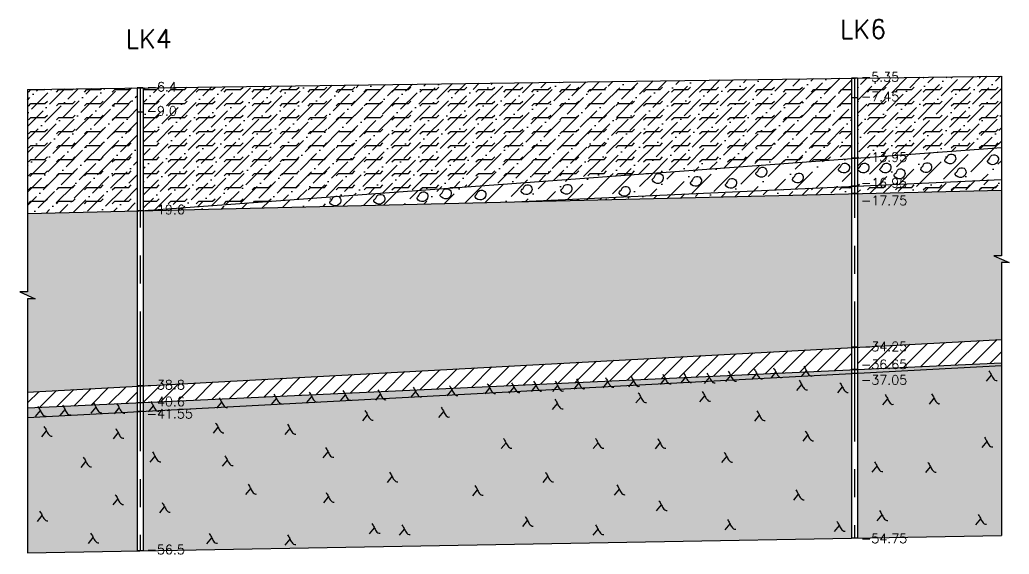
# Model space of a CAD drawing. Header units: millimetres. Extents: x 501029 to 503193, y 1805862 to 1807132.
# Drawn here: x 502872.4 to 502978.6, y 1806427.9 to 1806485.3 of the extents above; entities that cross this region are included whole.
import ezdxf

# ---------------------------------------------------------------- set-up
doc = ezdxf.new("R2010")
doc.units = ezdxf.units.MM
doc.header["$LTSCALE"] = 12
doc.header["$MEASUREMENT"] = 0
doc.linetypes.add('CENTER', pattern=[2, 1.25, -0.25, 0.25, -0.25])
for name, color, linetype in [('A1TITLE', 7, 'CONTINUOUS'), ('BOREHOLE', 7, 'CONTINUOUS'), ('HATCH', 8, 'CONTINUOUS'), ('TEXT', 4, 'CONTINUOUS')]:
    doc.layers.add(name, color=color, linetype=linetype)
doc.styles.get("Standard").update_dxf_attribs({"font": 'romans.shx'})
pattern_1 = [(0, (-301.3997, -69.706), (0, 1.5), [1.5, -1.5]), (45, (-299.8997, -69.706), (1e-16, 1.4999999975), [0.375, -1.371320346, 0.375, -2.121320346])]
pattern_2 = [(45, (-301.3997, -69.706), (0.5303300859, 1.94454364826), [2.5, -0.5, 0, -0.5])]

# ---------------------------------------------------------------- blocks, each defined once
blk = doc.blocks.new('A$C0F9D74F7')
at = {"layer": 'TEXT', "color": 8, "linetype": 'Continuous', "elevation": 5.55, "flags": 128}
blk.add_lwpolyline([(0, 0), (0.52, 0.64)], dxfattribs=at)
at = {"layer": 'TEXT', "color": 8, "linetype": 'Continuous'}
blk.add_open_spline([(0.24, 1.1, 5.55), (0.33, 0.97, 5.55), (0.5, 0.71, 5.55), (0.65, 0.29, 5.55), (0.97, 0.01, 5.55), (1.13, 0.06, 5.55)], degree=3, knots=[0, 0, 0, 0, 0.451823, 0.917101, 1.410444, 1.410444, 1.410444, 1.410444], dxfattribs=at)

msp = doc.modelspace()

# ---------------------------------------------------------------- hatches: boundary and pattern name
at = {"layer": 'HATCH', "linetype": 'Continuous'}
h = msp.add_hatch(dxfattribs=at)
h.set_pattern_fill('FLEX', color=8, scale=6, style=0)
h.set_pattern_definition(pattern_1)
h.paths.add_polyline_path([(502961.64, 1806470.4), (502961.64, 1806479.02), (502885.66, 1806477.97), (502885.66, 1806464.79)])
h.paths.add_polyline_path([(502977.72, 1806471.58), (502977.72, 1806479.24), (502962.29, 1806479.02), (502962.29, 1806470.44)])
h.paths.add_polyline_path([(502885.01, 1806464.76), (502885.01, 1806477.97), (502873.23, 1806477.8), (502873.23, 1806464.48)])
h = msp.add_hatch(dxfattribs=at)
h.set_pattern_fill('ANSI36', color=8, scale=8, style=0)
h.set_pattern_definition(pattern_2)
h.paths.add_polyline_path([(502885.66, 1806477.97), (502885.66, 1806464.79), (502961.64, 1806470.4), (502961.64, 1806479.02)])
h.paths.add_polyline_path([(502885.01, 1806477.97), (502873.23, 1806477.8), (502873.23, 1806464.48), (502885.01, 1806464.76)])
h.paths.add_polyline_path([(502977.72, 1806471.58), (502977.72, 1806479.24), (502962.29, 1806479.02), (502962.29, 1806470.44)])
at = {"layer": 'HATCH', "linetype": 'Continuous', "ltscale": 0.5}
h = msp.add_hatch(dxfattribs=at)
h.set_pattern_fill('ANSI36,_I', color=8, scale=12, style=2)
h.set_pattern_definition([(45, (-301.3997, -69.706), (0.7954951288, 2.9168154724), [3.75, -0.75, 0, -0.75])])
h.paths.add_polyline_path([(502885.66, 1806464.79), (502885.66, 1806464.78), (502925.48, 1806465.74), (502961.64, 1806467.41), (502961.64, 1806470.4)])
h.paths.add_polyline_path([(502977.72, 1806468.15), (502977.72, 1806471.58), (502962.29, 1806470.44), (502962.29, 1806467.44)])
at = {"layer": 'HATCH', "linetype": 'Continuous'}
h = msp.add_hatch(dxfattribs=at)
h.set_pattern_fill('ANSI36', color=8, scale=8, style=0)
h.set_pattern_definition(pattern_2)
h.paths.add_polyline_path([(502977.72, 1806467), (502977.72, 1806468.15), (502962.29, 1806467.44), (502962.29, 1806466.63)])
h.paths.add_polyline_path([(502925.48, 1806465.74), (502961.64, 1806466.61), (502961.64, 1806467.41)])
h = msp.add_hatch(dxfattribs=at)
h.set_pattern_fill('FLEX', color=8, scale=6, style=0)
h.set_pattern_definition(pattern_1)
h.paths.add_polyline_path([(502977.72, 1806467), (502977.72, 1806468.15), (502962.29, 1806467.44), (502962.29, 1806466.63)])
h.paths.add_polyline_path([(502961.64, 1806466.61), (502961.64, 1806467.41), (502925.48, 1806465.74)])
h = msp.add_hatch(dxfattribs=at)
h.set_pattern_fill('DOTS,_I', color=8, scale=8, style=2)
h.set_pattern_definition([(0, (-301.3997, -69.70596), (0.25, 0.5), [0, -0.5])])
h.paths.add_polyline_path([(502885.01, 1806464.76), (502873.23, 1806464.48), (502873.23, 1806456.07), (502872.41, 1806456.07), (502874.07, 1806455.33), (502873.23, 1806455.33), (502873.23, 1806445.32), (502885.01, 1806445.95)])
h.paths.add_polyline_path([(502961.64, 1806450.1), (502961.64, 1806466.61), (502885.66, 1806464.78), (502885.66, 1806445.99)])
h.paths.add_polyline_path([(502977.72, 1806450.97), (502977.72, 1806459.21), (502978.55, 1806459.21), (502976.89, 1806459.95), (502977.72, 1806459.95), (502977.72, 1806467), (502962.29, 1806466.63), (502962.29, 1806450.14)])
h.paths.add_polyline_path([(502885.95, 1806464.15), (502890.69, 1806464.15), (502890.69, 1806465.65), (502885.95, 1806465.65)], flags=24)
h.paths.add_polyline_path([(502885.95, 1806445.35), (502890.69, 1806445.35), (502890.69, 1806446.85), (502885.95, 1806446.85)], flags=9)
h.paths.add_polyline_path([(502962.58, 1806449.46), (502968.27, 1806449.46), (502968.27, 1806450.96), (502962.58, 1806450.96)], flags=9)
h.paths.add_polyline_path([(502962.58, 1806465.13), (502968.27, 1806465.13), (502968.27, 1806466.63), (502962.58, 1806466.63)], flags=24)
h = msp.add_hatch(dxfattribs=at)
h.set_pattern_fill('ANSI31,_I', color=8, scale=10, style=2)
h.set_pattern_definition([(45, (-301.3997, -69.706), (-0.8838834765, 0.8838834765), [])])
h.paths.add_polyline_path([(502885.66, 1806445.99), (502885.66, 1806444.19), (502961.64, 1806447.71), (502961.64, 1806450.1)])
h.paths.add_polyline_path([(502977.72, 1806448.45), (502977.72, 1806450.97), (502962.29, 1806450.14), (502962.29, 1806447.74)])
h.paths.add_polyline_path([(502873.23, 1806445.32), (502873.23, 1806443.61), (502885.01, 1806444.16), (502885.01, 1806445.95)])
h = msp.add_hatch(dxfattribs=at)
h.set_pattern_fill('CROSS', color=8, scale=4, style=0)
h.set_pattern_definition([(0, (-301.3997, -69.706), (1, 1), [0.5, -1.5]), (90, (-301.1497, -69.956), (-1, 1), [0.5, -1.5])])
h.paths.add_polyline_path([(502873.23, 1806443.61), (502873.23, 1806442.57), (502885.01, 1806443.2), (502885.01, 1806444.16)])
h.paths.add_polyline_path([(502885.66, 1806444.19), (502885.66, 1806443.24), (502961.64, 1806447.3), (502961.64, 1806447.71)])
h.paths.add_polyline_path([(502962.29, 1806447.74), (502962.29, 1806447.34), (502977.72, 1806448.16), (502977.72, 1806448.45)])
h = msp.add_hatch(dxfattribs=at)
h.set_pattern_fill('CROSS', color=8, scale=4, style=0)
h.set_pattern_definition([(0, (-409.792, -69.706), (1, 1), [0.5, -1.5]), (90, (-409.542, -69.956), (-1, 1), [0.5, -1.5])])
h.paths.add_polyline_path([(502885.66, 1806443.24), (502885.66, 1806428.28), (502961.64, 1806429.62), (502961.64, 1806447.3)])
h.paths.add_polyline_path([(502962.29, 1806429.63), (502977.72, 1806429.9), (502977.72, 1806448.16), (502962.29, 1806447.34)])
h.paths.add_polyline_path([(502885.01, 1806443.2), (502873.23, 1806442.57), (502873.23, 1806428.06), (502885.01, 1806428.26)])

# ---------------------------------------------------------------- linework, layer by layer
at = {"layer": 'A1TITLE', "linetype": 'Continuous'}
for p, q in [((502962.29, 1806479.02), (502961.64, 1806479.02)), ((502885.66, 1806477.97), (502885.01, 1806477.97)), ((502962.29, 1806476.92), (502961.64, 1806476.92)), ((502885.66, 1806475.37), (502885.01, 1806475.37)), ((502962.29, 1806466.62), (502961.64, 1806466.62)), ((502885.66, 1806464.77), (502885.01, 1806464.77)), ((502962.29, 1806450.12), (502961.64, 1806450.12)), ((502962.29, 1806447.72), (502961.64, 1806447.72)), ((502962.29, 1806447.32), (502961.64, 1806447.32)), ((502885.66, 1806445.97), (502885.01, 1806445.97)), ((502885.66, 1806444.17), (502885.01, 1806444.17)), ((502885.66, 1806443.22), (502885.01, 1806443.22)), ((502962.29, 1806429.62), (502961.64, 1806429.62)), ((502885.66, 1806428.27), (502885.01, 1806428.27))]:
    msp.add_line(p, q, dxfattribs=at)
at = {"layer": 'BOREHOLE', "linetype": 'Continuous'}
for p, q in [((502961.64, 1806479.02), (502961.64, 1806429.62)), ((502962.29, 1806479.02), (502962.29, 1806429.62)), ((502885.01, 1806477.97), (502885.01, 1806428.27)), ((502885.66, 1806477.97), (502885.66, 1806428.27))]:
    msp.add_line(p, q, dxfattribs=at)
at = {"layer": 'BOREHOLE', "color": 8, "linetype": 'CENTER'}
for p, q in [((502961.96, 1806479.02), (502961.96, 1806429.62)), ((502885.33, 1806477.97), (502885.33, 1806428.27))]:
    msp.add_line(p, q, dxfattribs=at)
at = {"layer": 'BOREHOLE', "linetype": 'Continuous', "flags": 128}
for points in [[(502873.23, 1806477.8), (502977.72, 1806479.24)], [(502885.33, 1806464.77), (502977.72, 1806471.58)], [(502925.48, 1806465.74), (502977.72, 1806468.15)], [(502873.23, 1806464.48), (502977.72, 1806467)], [(502873.23, 1806445.32), (502977.72, 1806450.97)], [(502873.23, 1806443.61), (502977.72, 1806448.45)], [(502873.23, 1806442.57), (502977.72, 1806448.16)], [(502873.23, 1806428.06), (502977.72, 1806429.9)]]:
    msp.add_lwpolyline(points, dxfattribs=at)
at = {"layer": 'BOREHOLE', "color": 4, "linetype": 'Continuous', "flags": 128}
for points in [[(502977.72, 1806479.24), (502977.72, 1806459.95), (502976.89, 1806459.95), (502978.55, 1806459.21), (502977.72, 1806459.21), (502977.72, 1806429.9)], [(502873.23, 1806477.8), (502873.23, 1806456.07), (502872.41, 1806456.07), (502874.07, 1806455.33), (502873.23, 1806455.33), (502873.23, 1806428.06)]]:
    msp.add_lwpolyline(points, dxfattribs=at)
at = {"layer": 'HATCH', "linetype": 'Continuous'}
for p, q in [((502962.29, 1806470.42), (502961.64, 1806470.42)), ((502962.29, 1806467.42), (502961.64, 1806467.42))]:
    msp.add_line(p, q, dxfattribs=at)
at = {"layer": 'HATCH', "color": 8, "linetype": 'Continuous'}
for points in [[(502971.64, 1806470.15), (502971.76, 1806469.92), (502972.37, 1806469.62), (502972.94, 1806470.28), (502972.64, 1806470.95), (502971.96, 1806470.87), (502971.89, 1806470.43), (502971.58, 1806470.26), (502971.64, 1806470.15)], [(502960.24, 1806469.17), (502960.36, 1806468.94), (502960.97, 1806468.64), (502961.54, 1806469.3), (502961.24, 1806469.97), (502960.56, 1806469.89), (502960.49, 1806469.45), (502960.18, 1806469.28), (502960.24, 1806469.17)], [(502962.33, 1806469.17), (502962.45, 1806468.94), (502963.06, 1806468.64), (502963.63, 1806469.3), (502963.34, 1806469.97), (502962.65, 1806469.89), (502962.59, 1806469.45), (502962.28, 1806469.28), (502962.33, 1806469.17)], [(502964.69, 1806469.17), (502964.81, 1806468.94), (502965.42, 1806468.64), (502965.99, 1806469.3), (502965.7, 1806469.97), (502965.01, 1806469.89), (502964.95, 1806469.45), (502964.64, 1806469.28), (502964.69, 1806469.17)], [(502969.06, 1806469.21), (502969.18, 1806468.98), (502969.78, 1806468.69), (502970.35, 1806469.35), (502970.06, 1806470.01), (502969.38, 1806469.93), (502969.31, 1806469.5), (502969, 1806469.32), (502969.06, 1806469.21)], [(502976.23, 1806470.06), (502976.35, 1806469.83), (502976.95, 1806469.53), (502977.52, 1806470.19), (502977.23, 1806470.86), (502976.55, 1806470.78), (502976.48, 1806470.34), (502976.17, 1806470.17), (502976.23, 1806470.06)], [(502940.27, 1806468.05), (502940.39, 1806467.82), (502940.99, 1806467.52), (502941.56, 1806468.18), (502941.27, 1806468.85), (502940.58, 1806468.77), (502940.52, 1806468.33), (502940.21, 1806468.16), (502940.27, 1806468.05)], [(502951.38, 1806468.72), (502951.5, 1806468.49), (502952.1, 1806468.2), (502952.67, 1806468.86), (502952.38, 1806469.53), (502951.7, 1806469.44), (502951.63, 1806469.01), (502951.32, 1806468.83), (502951.38, 1806468.72)], [(502955.29, 1806468.1), (502955.41, 1806467.87), (502956.02, 1806467.58), (502956.59, 1806468.23), (502956.3, 1806468.9), (502955.61, 1806468.82), (502955.55, 1806468.39), (502955.24, 1806468.21), (502955.29, 1806468.1)], [(502966.21, 1806468.54), (502966.33, 1806468.32), (502966.93, 1806468.02), (502967.5, 1806468.68), (502967.21, 1806469.35), (502966.53, 1806469.27), (502966.46, 1806468.83), (502966.15, 1806468.66), (502966.21, 1806468.54)], [(502972.76, 1806468.68), (502972.87, 1806468.45), (502973.48, 1806468.15), (502974.05, 1806468.81), (502973.76, 1806469.48), (502973.07, 1806469.4), (502973.01, 1806468.97), (502972.7, 1806468.79), (502972.76, 1806468.68)], [(502944.36, 1806467.73), (502944.48, 1806467.51), (502945.09, 1806467.21), (502945.66, 1806467.87), (502945.37, 1806468.54), (502944.68, 1806468.46), (502944.62, 1806468.02), (502944.31, 1806467.85), (502944.36, 1806467.73)], [(502948.13, 1806467.52), (502948.25, 1806467.29), (502948.85, 1806467), (502949.42, 1806467.65), (502949.13, 1806468.32), (502948.44, 1806468.24), (502948.38, 1806467.81), (502948.07, 1806467.63), (502948.13, 1806467.52)], [(502915.03, 1806466.09), (502915.14, 1806465.86), (502915.75, 1806465.56), (502916.32, 1806466.22), (502916.03, 1806466.89), (502915.34, 1806466.81), (502915.28, 1806466.37), (502914.97, 1806466.2), (502915.03, 1806466.09)], [(502917.52, 1806466.4), (502917.64, 1806466.17), (502918.25, 1806465.87), (502918.82, 1806466.53), (502918.52, 1806467.2), (502917.84, 1806467.12), (502917.77, 1806466.69), (502917.46, 1806466.51), (502917.52, 1806466.4)], [(502921.25, 1806466.27), (502921.37, 1806466.04), (502921.98, 1806465.74), (502922.55, 1806466.4), (502922.25, 1806467.07), (502921.57, 1806466.99), (502921.5, 1806466.55), (502921.19, 1806466.38), (502921.25, 1806466.27)], [(502926.2, 1806466.84), (502926.31, 1806466.62), (502926.92, 1806466.32), (502927.49, 1806466.98), (502927.2, 1806467.65), (502926.51, 1806467.57), (502926.45, 1806467.13), (502926.14, 1806466.96), (502926.2, 1806466.84)], [(502930.47, 1806466.89), (502930.59, 1806466.66), (502931.2, 1806466.37), (502931.77, 1806467.02), (502931.47, 1806467.69), (502930.79, 1806467.61), (502930.72, 1806467.18), (502930.41, 1806467), (502930.47, 1806466.89)], [(502936.71, 1806466.67), (502936.82, 1806466.44), (502937.43, 1806466.14), (502938, 1806466.8), (502937.71, 1806467.47), (502937.02, 1806467.39), (502936.96, 1806466.95), (502936.65, 1806466.78), (502936.71, 1806466.67)], [(502905.67, 1806465.64), (502905.79, 1806465.41), (502906.4, 1806465.12), (502906.97, 1806465.77), (502906.68, 1806466.44), (502905.99, 1806466.36), (502905.93, 1806465.93), (502905.62, 1806465.75), (502905.67, 1806465.64)], [(502910.39, 1806465.82), (502910.51, 1806465.59), (502911.12, 1806465.3), (502911.69, 1806465.95), (502911.4, 1806466.62), (502910.71, 1806466.54), (502910.65, 1806466.11), (502910.34, 1806465.93), (502910.39, 1806465.82)]]:
    msp.add_open_spline(points, degree=3, knots=[0, 0, 0, 0, 0.766987, 1.488953, 1.988699, 2.589719, 2.900879, 3.279928, 3.279928, 3.279928, 3.279928], dxfattribs=at)

# ---------------------------------------------------------------- block references
at = {"layer": 'TEXT', "color": 8, "linetype": 'Continuous'}
for p in [(502950.95, 1806446.67), (502953.01, 1806446.82), (502956.28, 1806446.98), (502976.13, 1806446.5, -5.55), (502931.88, 1806445.62), (502934.99, 1806445.78), (502937.75, 1806445.87), (502941.14, 1806446.13), (502943.35, 1806446.29), (502945.88, 1806446.25), (502948.16, 1806446.44), (502955.77, 1806445.49, -5.55), (502906.83, 1806444.37), (502910.59, 1806444.44), (502914.36, 1806444.74), (502918.26, 1806444.9), (502922.32, 1806445.11), (502924.91, 1806445.21), (502927.29, 1806445.37), (502929.6, 1806445.37), (502960.15, 1806445.22, -5.55), (502893.55, 1806443.6), (502899.43, 1806443.99), (502903.22, 1806444.19), (502929.57, 1806443.45, -5.55), (502938.51, 1806444.14, -5.55), (502945.38, 1806444.27, -5.55), (502965, 1806443.94, -5.55), (502969.99, 1806444.01, -5.55), (502874.1, 1806442.68), (502876.75, 1806442.8), (502880.08, 1806443.04), (502882.56, 1806442.99), (502886.22, 1806443.19), (502909.2, 1806442.24, -5.55), (502917.37, 1806442.58, -5.55), (502951.25, 1806442.19, -5.55), (502874.76, 1806440.52, -5.55), (502882.46, 1806440.29, -5.55), (502893.18, 1806440.89, -5.55), (502900.89, 1806440.75, -5.55), (502924.05, 1806439.24, -5.55), (502933.92, 1806439.24, -5.55), (502940.6, 1806439.22, -5.55), (502956.44, 1806440.03, -5.55), (502975.65, 1806439.36, -5.55), (502904.97, 1806438.25, -5.55), (502878.98, 1806437.23, -5.55), (502886.41, 1806437.78, -5.55), (502894.16, 1806437.37, -5.55), (502947.74, 1806437.74, -5.55), (502963.86, 1806436.73, -5.55), (502969.59, 1806436.66, -5.55), (502911.84, 1806435.61, -5.55), (502928.55, 1806435.62, -5.55), (502896.67, 1806434.31, -5.55), (502921, 1806434.17, -5.55), (502936.22, 1806434.24, -5.55), (502882.42, 1806433.19, -5.55), (502905.02, 1806433.43, -5.55), (502955.43, 1806433.7, -5.55), (502887.43, 1806432.36, -5.55), (502940.73, 1806432.55, -5.55), (502874.3, 1806431.43, -5.55), (502926.37, 1806430.87, -5.55), (502964.4, 1806431.48, -5.55), (502974.98, 1806431.07, -5.55), (502909.94, 1806430.09, -5.55), (502913.16, 1806429.96, -5.55), (502933.92, 1806429.96, -5.55), (502948.08, 1806430.53, -5.55), (502959.81, 1806430.33, -5.55), (502879.77, 1806429.07, -5.55), (502892.49, 1806429.02, -5.55), (502900.89, 1806428.88, -5.55)]:
    msp.add_blockref('A$C0F9D74F7', p, dxfattribs=at)

# ---------------------------------------------------------------- texts
at = {"layer": 'BOREHOLE', "linetype": 'Continuous'}
for s, p in [('LK6', (502960.38, 1806483.29)), ('LK4', (502883.75, 1806482.24))]:
    msp.add_text(s, height=2, dxfattribs=at).set_placement(p)
at = {"layer": 'TEXT', "linetype": 'Continuous'}
for s, p in [('-5.35', (502962.64, 1806478.65)), ('-6.4', (502886.01, 1806477.6)), ('-7.45', (502962.64, 1806476.55)), ('-9.0', (502886.01, 1806475)), ('-13.95', (502962.64, 1806470.05)), ('-16.95', (502962.64, 1806467.27)), ('-17.75', (502962.64, 1806465.38)), ('-19.6', (502886.01, 1806464.4)), ('-34.25', (502962.64, 1806449.71)), ('-36.65', (502962.64, 1806447.79)), ('-38.8', (502886.01, 1806445.6)), ('-37.05', (502962.64, 1806446.12)), ('-40.6', (502886.01, 1806443.8)), ('-41.55', (502886.01, 1806442.49)), ('-54.75', (502962.64, 1806429.1)), ('-56.5', (502886.01, 1806427.9))]:
    msp.add_text(s, height=1, dxfattribs=at).set_placement(p)

doc.saveas('drawing.dxf')
